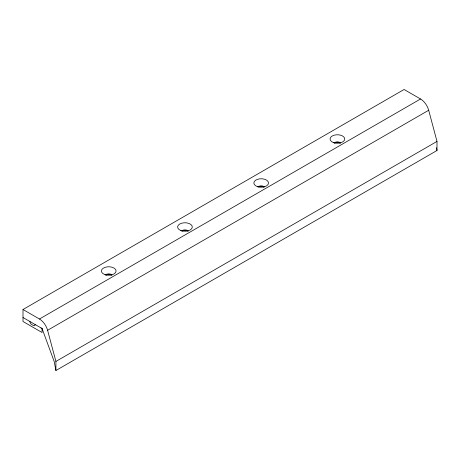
<?xml version="1.0" encoding="UTF-8"?>
<svg xmlns="http://www.w3.org/2000/svg" width="460" height="460" viewBox="0 0 460 460"><rect width="100%" height="100%" fill="white"/><g stroke="black" fill="none" stroke-linecap="round" stroke-linejoin="round"><path stroke-width="0.69" d="M42.055 328.509L42.055 332.511L23 321.505L23 309.505L404.087 89.487L420.543 98.986A12.247 7.072 60 0 1 428.68 110.262L437 141.415L437 150.495L55.913 370.513L54.182 361.514L42.055 328.509L23 317.509M23 309.505L39.456 319.01L420.543 98.986M55.913 370.513L55.913 361.433L47.593 330.28L428.68 110.262M55.913 361.433L437 141.415M436.465 147.723L437 150.495M39.456 319.01A12.247 7.072 60 0 1 47.593 330.28M41.02 327.911A2.449 1.414 60 0 1 42.544 329.843M35.127 324.507A2.449 1.414 60 0 1 33.396 325.507L31.659 324.507A2.449 1.414 60 0 1 29.929 321.505M334.173 142.974A3.674 2.122 0 0 1 337.398 141.87A3.674 2.122 0 0 1 340.624 142.974M334.702 143.319A2.938 1.696 0 0 1 337.398 142.295A2.938 1.696 0 0 1 340.095 143.319M257.957 186.978A3.674 2.122 0 0 1 261.182 185.874A3.674 2.122 0 0 1 264.402 186.978M258.756 187.036A2.938 1.696 0 0 1 263.752 187.174M181.619 231.121A3.674 2.122 0 0 1 184.96 229.879A3.674 2.122 0 0 1 188.307 231.121M182.39 231.179A2.938 1.696 0 0 1 184.96 230.305A2.938 1.696 0 0 1 187.53 231.179M105.518 274.988A3.674 2.122 0 0 1 108.744 273.884A3.674 2.122 0 0 1 111.97 274.988M106.047 275.327A2.938 1.696 0 0 1 108.744 274.304A2.938 1.696 0 0 1 111.441 275.327M333.724 142.669A7.348 4.244 0 0 0 344.747 138.989A7.348 4.244 0 0 0 333.724 135.315A7.348 4.244 0 0 0 333.724 142.669M257.508 186.668A7.348 4.244 0 0 0 268.531 182.994A7.348 4.244 0 0 0 257.508 179.32A7.348 4.244 0 0 0 257.508 186.668M180.843 230.512A7.348 4.244 0 0 0 192.291 227.303A7.348 4.244 0 0 0 181.752 223.18A7.348 4.244 0 0 0 180.843 230.512M105.07 274.677A7.348 4.244 0 0 0 116.093 271.003A7.348 4.244 0 0 0 105.07 267.329A7.348 4.244 0 0 0 105.07 274.677"/></g></svg>
